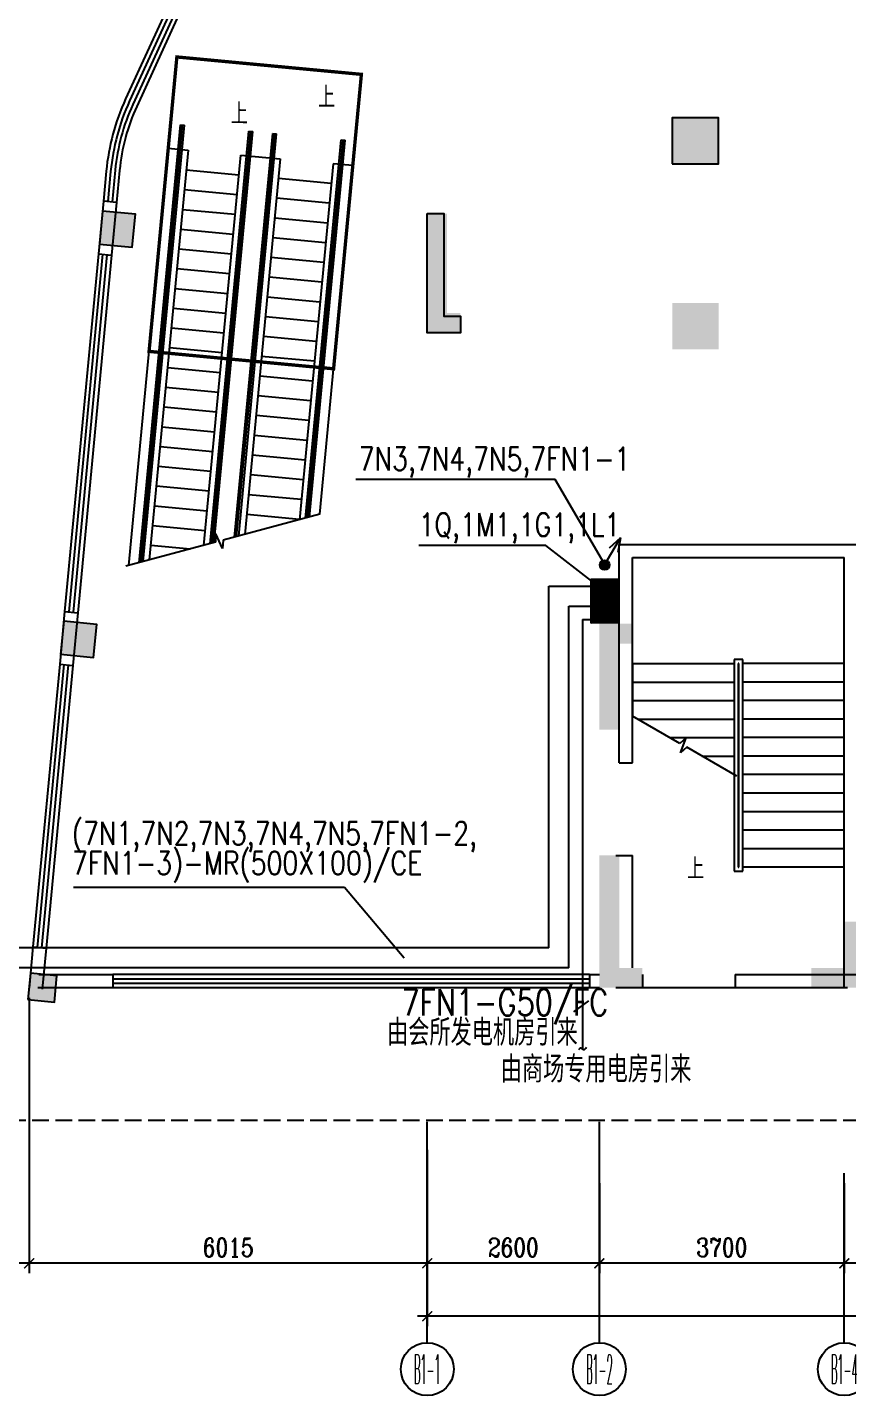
# Model space of a CAD drawing. Extents: x 2942 to 121742, y -69387 to 14613.
# Drawn here: x 16822 to 29213, y -21016 to -335 of the extents above; entities that cross this region are included whole.
import ezdxf
from ezdxf.enums import TextEntityAlignment as Align

# ---------------------------------------------------------------- set-up
doc = ezdxf.new("R2010")
doc.units = 0
doc.header["$LTSCALE"] = 1000
doc.header["$MEASUREMENT"] = 0
doc.linetypes.add('DASH', pattern=[0.35, 0.25, -0.1])
doc.layers.get('0').update_dxf_attribs({"linetype": 'CONTINUOUS'})
doc.layers.get('DEFPOINTS').update_dxf_attribs({"linetype": 'CONTINUOUS'})
for name, color, linetype in [('AXIS', 7, 'CONTINUOUS'), ('AXIS_TEXT', 7, 'CONTINUOUS'), ('DJ', 4, 'CONTINUOUS'), ('STAIR', 7, 'CONTINUOUS'), ('WALL', 7, 'CONTINUOUS'), ('WINDOW', 7, 'CONTINUOUS'), ('WIRE', 1, 'CONTINUOUS'), ('文字', 7, 'CONTINUOUS'), ('柱', 252, 'CONTINUOUS')]:
    doc.layers.add(name, color=color, linetype=linetype)
doc.styles.add('_HZTXT', font='txt.shx', dxfattribs={"width": 0.8, "bigfont": 'hztxt.shx'})
doc.styles.add('COMPLEX', font='COMPLEX.shx', dxfattribs={"width": 0.8})
doc.styles.add('DIM_FONT', font='romanc.shx', dxfattribs={"width": 0.8})
doc.styles.add('HZTXT', font='txt.shx', dxfattribs={"width": 0.5, "bigfont": 'hztxt.shx'})
doc.dimstyles.new('S100', dxfattribs={"dimtxt": 280, "dimasz": 150, "dimexe": 150, "dimexo": 150, "dimgap": 100, "dimtad": 1, "dimdec": 0, "dimzin": 0, "dimdsep": 46, "dimtxsty": 'DIM_FONT', "dimblk": '_DIMX', "dimblk1": 'ARCHTICK', "dimblk2": 'ARCHTICK', "dimsah": 1, "dimcen": 0.09, "dimdle": 150, "dimclrt": 7, "dimadec": 0, "dimazin": 0, "dimtfac": 1, "dimtdec": 0, "dimtix": 1, "dimtmove": 2, "dimatfit": 3, "dimldrblk": 'ARCHTICK', "dimfxl": 0, "dimtolj": 1, "dimtzin": 0, "dimarcsym": 0})

# ---------------------------------------------------------------- blocks, each defined once
blk = doc.blocks.new('_ARCHTICK')
at = {"color": 0, "linetype": 'ByBlock', "const_width": 0.15}
blk.add_lwpolyline([(-0.5, -0.5), (0.5, 0.5)], dxfattribs=at)
blk = doc.blocks.new('*D761')
at = {"color": 0, "linetype": 'ByBlock'}
for p, q in [((22863, -17805), (22863, -19966)), ((57963, -17805), (57963, -19966)), ((58113, -19816), (22713, -19816))]:
    blk.add_line(p, q, dxfattribs=at)
at = {"layer": 'DEFPOINTS', "color": 0, "linetype": 'ByBlock'}
for p in [(22863, -17655), (57963, -17655), (22863, -19816)]:
    blk.add_point(p, dxfattribs=at)
at = {"color": 0, "linetype": 'ByBlock', "xscale": 150, "yscale": 150, "zscale": 150, "rotation": 180}
blk.add_blockref('_ARCHTICK', (22863, -19816), dxfattribs=at)
at = {"color": 0, "linetype": 'ByBlock', "xscale": 150, "yscale": 150, "zscale": 150}
blk.add_blockref('_ARCHTICK', (57963, -19816), dxfattribs=at)
at = {"color": 7, "linetype": 'ByBlock', "insert": (40413, -19576), "char_height": 280, "attachment_point": 5, "style": 'DIM_FONT'}
blk.add_mtext('\\A1;35100', dxfattribs=at)
blk = doc.blocks.new('_DIMX')
blk.add_line((-150, 0), (150, 0))
at = {"const_width": 50}
blk.add_lwpolyline([(-70, -70), (70, 70)], dxfattribs=at)
blk = doc.blocks.new('*D762')
at = {"color": 0, "linetype": 'ByBlock'}
for p, q in [((29163, -17805), (29163, -19166)), ((34863, -17805), (34863, -19166)), ((35013, -19016), (29013, -19016))]:
    blk.add_line(p, q, dxfattribs=at)
at = {"layer": 'DEFPOINTS', "color": 0, "linetype": 'ByBlock'}
for p in [(29163, -17655), (34863, -17655), (29163, -19016)]:
    blk.add_point(p, dxfattribs=at)
at = {"color": 0, "linetype": 'ByBlock', "xscale": 150, "yscale": 150, "zscale": 150, "rotation": 180}
blk.add_blockref('_ARCHTICK', (29163, -19016), dxfattribs=at)
at = {"color": 0, "linetype": 'ByBlock', "xscale": 150, "yscale": 150, "zscale": 150}
blk.add_blockref('_ARCHTICK', (34863, -19016), dxfattribs=at)
at = {"color": 7, "linetype": 'ByBlock', "insert": (32013, -18776), "char_height": 280, "attachment_point": 5, "style": 'DIM_FONT'}
blk.add_mtext('\\A1;5700', dxfattribs=at)
blk = doc.blocks.new('*D764')
at = {"color": 0, "linetype": 'ByBlock'}
for p, q in [((22863, -17805), (22863, -19166)), ((25463, -17805), (25463, -19166)), ((25613, -19016), (22713, -19016))]:
    blk.add_line(p, q, dxfattribs=at)
at = {"layer": 'DEFPOINTS', "color": 0, "linetype": 'ByBlock'}
for p in [(22863, -17655), (25463, -17655), (22863, -19016)]:
    blk.add_point(p, dxfattribs=at)
at = {"color": 0, "linetype": 'ByBlock', "xscale": 150, "yscale": 150, "zscale": 150, "rotation": 180}
blk.add_blockref('_ARCHTICK', (22863, -19016), dxfattribs=at)
at = {"color": 0, "linetype": 'ByBlock', "xscale": 150, "yscale": 150, "zscale": 150}
blk.add_blockref('_ARCHTICK', (25463, -19016), dxfattribs=at)
at = {"color": 7, "linetype": 'ByBlock', "insert": (24163, -18776), "char_height": 280, "attachment_point": 5, "style": 'DIM_FONT'}
blk.add_mtext('\\A1;2600', dxfattribs=at)
blk = doc.blocks.new('*D765')
at = {"color": 0, "linetype": 'ByBlock'}
for p, q in [((25463, -17805), (25463, -19166)), ((29163, -17805), (29163, -19166)), ((29313, -19016), (25313, -19016))]:
    blk.add_line(p, q, dxfattribs=at)
at = {"layer": 'DEFPOINTS', "color": 0, "linetype": 'ByBlock'}
for p in [(25463, -17655), (29163, -17655), (25463, -19016)]:
    blk.add_point(p, dxfattribs=at)
at = {"color": 0, "linetype": 'ByBlock', "xscale": 150, "yscale": 150, "zscale": 150, "rotation": 180}
blk.add_blockref('_ARCHTICK', (25463, -19016), dxfattribs=at)
at = {"color": 0, "linetype": 'ByBlock', "xscale": 150, "yscale": 150, "zscale": 150}
blk.add_blockref('_ARCHTICK', (29163, -19016), dxfattribs=at)
at = {"color": 7, "linetype": 'ByBlock', "insert": (27313, -18776), "char_height": 280, "attachment_point": 5, "style": 'DIM_FONT'}
blk.add_mtext('\\A1;3700', dxfattribs=at)
blk = doc.blocks.new('_AXISO')
blk.add_circle((0, 0), 0.5)
at = {"layer": 'AXIS_TEXT', "style": 'COMPLEX', "width": 1.041667}
blk.add_attdef('A', text='', height=0.56, dxfattribs=at).set_placement((-0.25, -0.28), (0.25, -0.28), align=Align.FIT)
blk = doc.blocks.new('*D793')
at = {"color": 0, "linetype": 'ByBlock'}
for p, q in [((16848, -17299), (16848, -19166)), ((22863, -17299), (22863, -19166)), ((23013, -19016), (16698, -19016))]:
    blk.add_line(p, q, dxfattribs=at)
at = {"layer": 'DEFPOINTS', "color": 0, "linetype": 'ByBlock'}
for p in [(16848, -17149), (22863, -17149), (16848, -19016)]:
    blk.add_point(p, dxfattribs=at)
at = {"color": 0, "linetype": 'ByBlock', "xscale": 150, "yscale": 150, "zscale": 150, "rotation": 180}
blk.add_blockref('_ARCHTICK', (16848, -19016), dxfattribs=at)
at = {"color": 0, "linetype": 'ByBlock', "xscale": 150, "yscale": 150, "zscale": 150}
blk.add_blockref('_ARCHTICK', (22863, -19016), dxfattribs=at)
at = {"color": 7, "linetype": 'ByBlock', "insert": (19856, -18776), "char_height": 280, "attachment_point": 5, "style": 'DIM_FONT'}
blk.add_mtext('\\A1;6015', dxfattribs=at)
blk = doc.blocks.new('*D794')
at = {"color": 0, "linetype": 'ByBlock'}
for p, q in [((14036, -15000), (14036, -19166)), ((16848, -15005), (16848, -19166)), ((16998, -19016), (13886, -19016))]:
    blk.add_line(p, q, dxfattribs=at)
at = {"layer": 'DEFPOINTS', "color": 0, "linetype": 'ByBlock'}
for p in [(14036, -14850), (16848, -14855), (14036, -19016)]:
    blk.add_point(p, dxfattribs=at)
at = {"color": 0, "linetype": 'ByBlock', "xscale": 150, "yscale": 150, "zscale": 150, "rotation": 180}
blk.add_blockref('_ARCHTICK', (14036, -19016), dxfattribs=at)
at = {"color": 0, "linetype": 'ByBlock', "xscale": 150, "yscale": 150, "zscale": 150}
blk.add_blockref('_ARCHTICK', (16848, -19016), dxfattribs=at)
at = {"color": 7, "linetype": 'ByBlock', "insert": (15442, -18776), "char_height": 280, "attachment_point": 5, "style": 'DIM_FONT'}
blk.add_mtext('\\A1;2812', dxfattribs=at)
blk = doc.blocks.new('*X743')
at = {"color": 0}
for p, q in [((42.111, 32.993), (42.361, 33.243)), ((42.111, 32.995), (42.359, 33.243)), ((42.111, 32.997), (42.358, 33.243)), ((42.111, 32.998), (42.356, 33.243)), ((42.111, 33), (42.354, 33.243)), ((42.111, 33.002), (42.352, 33.243)), ((42.111, 33.004), (42.351, 33.243)), ((42.111, 33.006), (42.349, 33.243)), ((42.111, 33.007), (42.347, 33.243)), ((42.111, 33.009), (42.345, 33.243)), ((42.111, 33.011), (42.344, 33.243)), ((42.111, 33.013), (42.342, 33.243)), ((42.111, 33.014), (42.34, 33.243)), ((42.111, 33.016), (42.338, 33.243)), ((42.111, 33.018), (42.336, 33.243)), ((42.111, 33.02), (42.335, 33.243)), ((42.111, 33.021), (42.333, 33.243)), ((42.111, 33.023), (42.331, 33.243)), ((42.111, 33.025), (42.329, 33.243)), ((42.111, 33.027), (42.328, 33.243)), ((42.111, 33.028), (42.326, 33.243)), ((42.111, 33.03), (42.324, 33.243)), ((42.111, 33.032), (42.322, 33.243)), ((42.111, 33.034), (42.321, 33.243)), ((42.111, 33.036), (42.319, 33.243)), ((42.111, 33.037), (42.317, 33.243)), ((42.111, 33.039), (42.315, 33.243)), ((42.111, 33.041), (42.313, 33.243)), ((42.111, 33.043), (42.312, 33.243)), ((42.111, 33.044), (42.31, 33.243)), ((42.111, 33.046), (42.308, 33.243)), ((42.111, 33.048), (42.306, 33.243)), ((42.111, 33.05), (42.305, 33.243)), ((42.111, 33.051), (42.303, 33.243)), ((42.111, 33.053), (42.301, 33.243)), ((42.111, 33.055), (42.299, 33.243)), ((42.111, 33.057), (42.298, 33.243)), ((42.111, 33.059), (42.296, 33.243)), ((42.111, 33.06), (42.294, 33.243)), ((42.111, 33.062), (42.292, 33.243)), ((42.111, 33.064), (42.291, 33.243)), ((42.111, 33.066), (42.289, 33.243)), ((42.111, 33.067), (42.287, 33.243)), ((42.111, 33.069), (42.285, 33.243)), ((42.111, 33.071), (42.283, 33.243)), ((42.111, 33.073), (42.282, 33.243)), ((42.111, 33.074), (42.28, 33.243)), ((42.111, 33.076), (42.278, 33.243)), ((42.111, 33.078), (42.276, 33.243)), ((42.111, 33.08), (42.275, 33.243)), ((42.111, 33.082), (42.273, 33.243)), ((42.111, 33.083), (42.271, 33.243)), ((42.111, 33.085), (42.269, 33.243)), ((42.111, 33.087), (42.268, 33.243)), ((42.111, 33.089), (42.266, 33.243)), ((42.111, 33.09), (42.264, 33.243)), ((42.111, 33.092), (42.262, 33.243)), ((42.111, 33.094), (42.26, 33.243)), ((42.111, 33.096), (42.259, 33.243)), ((42.111, 33.097), (42.257, 33.243)), ((42.111, 33.099), (42.255, 33.243)), ((42.111, 33.101), (42.253, 33.243)), ((42.111, 33.103), (42.252, 33.243)), ((42.111, 33.104), (42.25, 33.243)), ((42.111, 33.106), (42.248, 33.243)), ((42.111, 33.108), (42.246, 33.243)), ((42.111, 33.11), (42.245, 33.243)), ((42.111, 33.112), (42.243, 33.243)), ((42.111, 33.113), (42.241, 33.243)), ((42.111, 33.115), (42.239, 33.243)), ((42.111, 33.117), (42.237, 33.243)), ((42.111, 33.119), (42.236, 33.243)), ((42.111, 33.12), (42.234, 33.243)), ((42.111, 33.122), (42.232, 33.243)), ((42.111, 33.124), (42.23, 33.243)), ((42.111, 33.126), (42.229, 33.243)), ((42.111, 33.127), (42.227, 33.243)), ((42.111, 33.129), (42.225, 33.243)), ((42.111, 33.131), (42.223, 33.243)), ((42.111, 33.133), (42.222, 33.243)), ((42.111, 33.135), (42.22, 33.243)), ((42.111, 33.136), (42.218, 33.243)), ((42.111, 33.138), (42.216, 33.243)), ((42.111, 33.14), (42.214, 33.243)), ((42.111, 33.142), (42.213, 33.243)), ((42.111, 33.143), (42.211, 33.243)), ((42.111, 33.145), (42.209, 33.243)), ((42.111, 33.147), (42.207, 33.243)), ((42.111, 33.149), (42.206, 33.243)), ((42.111, 33.15), (42.204, 33.243)), ((42.111, 33.152), (42.202, 33.243)), ((42.111, 33.154), (42.2, 33.243)), ((42.111, 33.156), (42.199, 33.243)), ((42.111, 33.158), (42.197, 33.243)), ((42.111, 33.159), (42.195, 33.243)), ((42.111, 33.161), (42.193, 33.243)), ((42.111, 33.163), (42.192, 33.243)), ((42.111, 33.165), (42.19, 33.243)), ((42.111, 33.166), (42.188, 33.243)), ((42.111, 33.168), (42.186, 33.243)), ((42.111, 33.17), (42.184, 33.243)), ((42.111, 33.172), (42.183, 33.243)), ((42.111, 33.173), (42.181, 33.243)), ((42.111, 33.175), (42.179, 33.243)), ((42.111, 33.177), (42.177, 33.243)), ((42.111, 33.179), (42.176, 33.243)), ((42.111, 33.181), (42.174, 33.243)), ((42.111, 33.182), (42.172, 33.243)), ((42.111, 33.184), (42.17, 33.243)), ((42.111, 33.186), (42.169, 33.243)), ((42.111, 33.188), (42.167, 33.243)), ((42.111, 33.189), (42.165, 33.243)), ((42.111, 33.191), (42.163, 33.243)), ((42.111, 33.193), (42.161, 33.243)), ((42.111, 33.195), (42.16, 33.243)), ((42.111, 33.196), (42.158, 33.243)), ((42.111, 33.198), (42.156, 33.243)), ((42.111, 33.2), (42.154, 33.243)), ((42.111, 33.202), (42.153, 33.243)), ((42.111, 33.203), (42.151, 33.243)), ((42.111, 33.205), (42.149, 33.243)), ((42.111, 33.207), (42.147, 33.243)), ((42.111, 33.209), (42.146, 33.243)), ((42.111, 33.211), (42.144, 33.243)), ((42.111, 33.212), (42.142, 33.243)), ((42.111, 33.214), (42.14, 33.243)), ((42.111, 33.216), (42.138, 33.243)), ((42.111, 33.218), (42.137, 33.243)), ((42.111, 33.219), (42.135, 33.243)), ((42.111, 33.221), (42.133, 33.243)), ((42.111, 33.223), (42.131, 33.243)), ((42.111, 33.225), (42.13, 33.243)), ((42.111, 33.226), (42.128, 33.243)), ((42.111, 33.228), (42.126, 33.243)), ((42.111, 33.23), (42.124, 33.243)), ((42.111, 33.232), (42.123, 33.243)), ((42.111, 33.234), (42.121, 33.243)), ((42.111, 33.235), (42.119, 33.243)), ((42.111, 33.237), (42.117, 33.243)), ((42.111, 33.239), (42.115, 33.243)), ((42.111, 33.241), (42.114, 33.243)), ((42.111, 33.242), (42.112, 33.243)), ((42.113, 32.993), (42.363, 33.243)), ((42.115, 32.993), (42.365, 33.243)), ((42.117, 32.993), (42.367, 33.243)), ((42.118, 32.993), (42.368, 33.243)), ((42.12, 32.993), (42.37, 33.243)), ((42.122, 32.993), (42.372, 33.243)), ((42.124, 32.993), (42.374, 33.243)), ((42.125, 32.993), (42.375, 33.243)), ((42.127, 32.993), (42.377, 33.243)), ((42.129, 32.993), (42.379, 33.243)), ((42.131, 32.993), (42.381, 33.243)), ((42.132, 32.993), (42.382, 33.243)), ((42.134, 32.993), (42.384, 33.243)), ((42.136, 32.993), (42.386, 33.243)), ((42.138, 32.993), (42.388, 33.243)), ((42.14, 32.993), (42.39, 33.243)), ((42.141, 32.993), (42.391, 33.243)), ((42.143, 32.993), (42.393, 33.243)), ((42.145, 32.993), (42.395, 33.243)), ((42.147, 32.993), (42.397, 33.243)), ((42.148, 32.993), (42.398, 33.243)), ((42.15, 32.993), (42.4, 33.243)), ((42.152, 32.993), (42.402, 33.243)), ((42.154, 32.993), (42.404, 33.243)), ((42.155, 32.993), (42.405, 33.243)), ((42.157, 32.993), (42.407, 33.243)), ((42.159, 32.993), (42.409, 33.243)), ((42.161, 32.993), (42.411, 33.243)), ((42.162, 32.993), (42.412, 33.243)), ((42.164, 32.993), (42.414, 33.243)), ((42.166, 32.993), (42.416, 33.243)), ((42.168, 32.993), (42.418, 33.243)), ((42.17, 32.993), (42.42, 33.243)), ((42.171, 32.993), (42.421, 33.243)), ((42.173, 32.993), (42.423, 33.243)), ((42.175, 32.993), (42.425, 33.243)), ((42.177, 32.993), (42.427, 33.243)), ((42.178, 32.993), (42.428, 33.243)), ((42.18, 32.993), (42.43, 33.243)), ((42.182, 32.993), (42.432, 33.243)), ((42.184, 32.993), (42.434, 33.243)), ((42.185, 32.993), (42.435, 33.243)), ((42.187, 32.993), (42.437, 33.243)), ((42.189, 32.993), (42.439, 33.243)), ((42.191, 32.993), (42.441, 33.243)), ((42.193, 32.993), (42.443, 33.243)), ((42.194, 32.993), (42.444, 33.243)), ((42.196, 32.993), (42.446, 33.243)), ((42.198, 32.993), (42.448, 33.243)), ((42.2, 32.993), (42.45, 33.243)), ((42.201, 32.993), (42.451, 33.243)), ((42.203, 32.993), (42.453, 33.243)), ((42.205, 32.993), (42.455, 33.243)), ((42.207, 32.993), (42.457, 33.243)), ((42.208, 32.993), (42.458, 33.243)), ((42.21, 32.993), (42.46, 33.243)), ((42.212, 32.993), (42.462, 33.243)), ((42.214, 32.993), (42.464, 33.243)), ((42.216, 32.993), (42.466, 33.243)), ((42.217, 32.993), (42.467, 33.243)), ((42.219, 32.993), (42.469, 33.243)), ((42.221, 32.993), (42.471, 33.243)), ((42.223, 32.993), (42.473, 33.243)), ((42.224, 32.993), (42.474, 33.243)), ((42.226, 32.993), (42.476, 33.243)), ((42.228, 32.993), (42.478, 33.243)), ((42.23, 32.993), (42.48, 33.243)), ((42.231, 32.993), (42.481, 33.243)), ((42.233, 32.993), (42.483, 33.243)), ((42.235, 32.993), (42.485, 33.243)), ((42.237, 32.993), (42.487, 33.243)), ((42.238, 32.993), (42.488, 33.243)), ((42.24, 32.993), (42.49, 33.243)), ((42.242, 32.993), (42.492, 33.243)), ((42.244, 32.993), (42.494, 33.243)), ((42.246, 32.993), (42.496, 33.243)), ((42.247, 32.993), (42.497, 33.243)), ((42.249, 32.993), (42.499, 33.243)), ((42.251, 32.993), (42.501, 33.243)), ((42.253, 32.993), (42.503, 33.243)), ((42.254, 32.993), (42.504, 33.243)), ((42.256, 32.993), (42.506, 33.243)), ((42.258, 32.993), (42.508, 33.243)), ((42.26, 32.993), (42.51, 33.243)), ((42.261, 32.993), (42.511, 33.243)), ((42.263, 32.993), (42.511, 33.241)), ((42.265, 32.993), (42.511, 33.239)), ((42.267, 32.993), (42.511, 33.238)), ((42.269, 32.993), (42.511, 33.236)), ((42.27, 32.993), (42.511, 33.234)), ((42.272, 32.993), (42.511, 33.232)), ((42.274, 32.993), (42.511, 33.23)), ((42.276, 32.993), (42.511, 33.229)), ((42.277, 32.993), (42.511, 33.227)), ((42.279, 32.993), (42.511, 33.225)), ((42.281, 32.993), (42.511, 33.223)), ((42.283, 32.993), (42.511, 33.222)), ((42.284, 32.993), (42.511, 33.22)), ((42.286, 32.993), (42.511, 33.218)), ((42.288, 32.993), (42.511, 33.216)), ((42.29, 32.993), (42.511, 33.215)), ((42.292, 32.993), (42.511, 33.213)), ((42.293, 32.993), (42.511, 33.211)), ((42.295, 32.993), (42.511, 33.209)), ((42.297, 32.993), (42.511, 33.208)), ((42.299, 32.993), (42.511, 33.206)), ((42.3, 32.993), (42.511, 33.204)), ((42.302, 32.993), (42.511, 33.202)), ((42.304, 32.993), (42.511, 33.2)), ((42.306, 32.993), (42.511, 33.199)), ((42.307, 32.993), (42.511, 33.197)), ((42.309, 32.993), (42.511, 33.195)), ((42.311, 32.993), (42.511, 33.193)), ((42.313, 32.993), (42.511, 33.192)), ((42.315, 32.993), (42.511, 33.19)), ((42.316, 32.993), (42.511, 33.188)), ((42.318, 32.993), (42.511, 33.186)), ((42.32, 32.993), (42.511, 33.185)), ((42.322, 32.993), (42.511, 33.183)), ((42.323, 32.993), (42.511, 33.181)), ((42.325, 32.993), (42.511, 33.179)), ((42.327, 32.993), (42.511, 33.177)), ((42.329, 32.993), (42.511, 33.176)), ((42.33, 32.993), (42.511, 33.174)), ((42.332, 32.993), (42.511, 33.172)), ((42.334, 32.993), (42.511, 33.17)), ((42.336, 32.993), (42.511, 33.169)), ((42.337, 32.993), (42.511, 33.167)), ((42.339, 32.993), (42.511, 33.165)), ((42.341, 32.993), (42.511, 33.163)), ((42.343, 32.993), (42.511, 33.162)), ((42.345, 32.993), (42.511, 33.16)), ((42.346, 32.993), (42.511, 33.158)), ((42.348, 32.993), (42.511, 33.156)), ((42.35, 32.993), (42.511, 33.154)), ((42.352, 32.993), (42.511, 33.153)), ((42.353, 32.993), (42.511, 33.151)), ((42.355, 32.993), (42.511, 33.149)), ((42.357, 32.993), (42.511, 33.147)), ((42.359, 32.993), (42.511, 33.146)), ((42.36, 32.993), (42.511, 33.144)), ((42.362, 32.993), (42.511, 33.142)), ((42.364, 32.993), (42.511, 33.14)), ((42.366, 32.993), (42.511, 33.139)), ((42.368, 32.993), (42.511, 33.137)), ((42.369, 32.993), (42.511, 33.135)), ((42.371, 32.993), (42.511, 33.133)), ((42.373, 32.993), (42.511, 33.131)), ((42.375, 32.993), (42.511, 33.13)), ((42.376, 32.993), (42.511, 33.128)), ((42.378, 32.993), (42.511, 33.126)), ((42.38, 32.993), (42.511, 33.124)), ((42.382, 32.993), (42.511, 33.123)), ((42.383, 32.993), (42.511, 33.121)), ((42.385, 32.993), (42.511, 33.119)), ((42.387, 32.993), (42.511, 33.117)), ((42.389, 32.993), (42.511, 33.116)), ((42.391, 32.993), (42.511, 33.114)), ((42.392, 32.993), (42.511, 33.112)), ((42.394, 32.993), (42.511, 33.11)), ((42.396, 32.993), (42.511, 33.109)), ((42.398, 32.993), (42.511, 33.107)), ((42.399, 32.993), (42.511, 33.105)), ((42.401, 32.993), (42.511, 33.103)), ((42.403, 32.993), (42.511, 33.101)), ((42.405, 32.993), (42.511, 33.1)), ((42.406, 32.993), (42.511, 33.098)), ((42.408, 32.993), (42.511, 33.096)), ((42.41, 32.993), (42.511, 33.094)), ((42.412, 32.993), (42.511, 33.093)), ((42.414, 32.993), (42.511, 33.091)), ((42.415, 32.993), (42.511, 33.089)), ((42.417, 32.993), (42.511, 33.087)), ((42.419, 32.993), (42.511, 33.086)), ((42.421, 32.993), (42.511, 33.084)), ((42.422, 32.993), (42.511, 33.082)), ((42.424, 32.993), (42.511, 33.08)), ((42.426, 32.993), (42.511, 33.078)), ((42.428, 32.993), (42.511, 33.077)), ((42.429, 32.993), (42.511, 33.075)), ((42.431, 32.993), (42.511, 33.073)), ((42.433, 32.993), (42.511, 33.071)), ((42.435, 32.993), (42.511, 33.07)), ((42.436, 32.993), (42.511, 33.068)), ((42.438, 32.993), (42.511, 33.066)), ((42.44, 32.993), (42.511, 33.064)), ((42.442, 32.993), (42.511, 33.063)), ((42.444, 32.993), (42.511, 33.061)), ((42.445, 32.993), (42.511, 33.059)), ((42.447, 32.993), (42.511, 33.057)), ((42.449, 32.993), (42.511, 33.055)), ((42.451, 32.993), (42.511, 33.054)), ((42.452, 32.993), (42.511, 33.052)), ((42.454, 32.993), (42.511, 33.05)), ((42.456, 32.993), (42.511, 33.048)), ((42.458, 32.993), (42.511, 33.047)), ((42.459, 32.993), (42.511, 33.045)), ((42.461, 32.993), (42.511, 33.043)), ((42.463, 32.993), (42.511, 33.041)), ((42.465, 32.993), (42.511, 33.04)), ((42.467, 32.993), (42.511, 33.038)), ((42.468, 32.993), (42.511, 33.036)), ((42.47, 32.993), (42.511, 33.034)), ((42.472, 32.993), (42.511, 33.033)), ((42.474, 32.993), (42.511, 33.031)), ((42.475, 32.993), (42.511, 33.029)), ((42.477, 32.993), (42.511, 33.027)), ((42.479, 32.993), (42.511, 33.025)), ((42.481, 32.993), (42.511, 33.024)), ((42.482, 32.993), (42.511, 33.022)), ((42.484, 32.993), (42.511, 33.02)), ((42.486, 32.993), (42.511, 33.018)), ((42.488, 32.993), (42.511, 33.017)), ((42.49, 32.993), (42.511, 33.015)), ((42.491, 32.993), (42.511, 33.013)), ((42.493, 32.993), (42.511, 33.011)), ((42.495, 32.993), (42.511, 33.01)), ((42.497, 32.993), (42.511, 33.008)), ((42.498, 32.993), (42.511, 33.006)), ((42.5, 32.993), (42.511, 33.004)), ((42.502, 32.993), (42.511, 33.002)), ((42.504, 32.993), (42.511, 33.001)), ((42.505, 32.993), (42.511, 32.999)), ((42.507, 32.993), (42.511, 32.997)), ((42.509, 32.993), (42.511, 32.995))]:
    blk.add_line(p, q, dxfattribs=at)
blk = doc.blocks.new('A8')
at = {"layer": 'DJ'}
for p, q in [((390, -308), (1326, -308)), ((390, -308), (390, -893)), ((1326, -308), (1326, -893)), ((390, -893), (1326, -893))]:
    blk.add_line(p, q, dxfattribs=at)
blk.add_solid([(390, -893), (390, -308), (1326, -893), (1326, -308)], dxfattribs=at)
at = {"layer": 'DJ', "xscale": 2340, "yscale": 2340, "zscale": 2340}
blk.add_blockref('*X743', (-98150, -78097), dxfattribs=at)
blk = doc.blocks.new('A$C62A008FA')
at = {"layer": 'DJ'}
blk.add_blockref('A8', (-390, 893), dxfattribs=at)

msp = doc.modelspace()

# ---------------------------------------------------------------- hatches: boundary and pattern name
at = {"layer": '柱'}
h = msp.add_hatch(color=252, dxfattribs=at)
h.paths.add_polyline_path([(38863.3, -1150.1), (39163.3, -1150.1), (39163.3, -2150.1), (37863.3, -2150.1), (37863.3, -1850.1), (38863.3, -1850.1)])
h.paths.add_polyline_path([(23363.3, 4449.9), (22863.3, 4449.9), (22863.3, 1449.9), (23163.3, 1449.9), (23163.3, 4149.9), (23363.3, 4149.9)])
h.paths.add_polyline_path([(22863.3, -3150.1), (23163.3, -3150.1), (23163.3, -4650.1), (23363.3, -4650.1), (23363.3, -4950.1), (22863.3, -4950.1)])
h.paths.add_polyline_path([(29463.3, -8150.1), (29963.3, -8150.1), (29963.3, -10140.1), (29663.3, -10140.1), (29663.3, -8450.1), (29463.3, -8450.1)])
h.paths.add_polyline_path([(25463.3, -12850.1), (25763.3, -12850.1), (25763.3, -14550.1), (26113.3, -14550.1), (26113.3, -14850.1), (25463.3, -14850.1)])
h.paths.add_polyline_path([(25963.3, -9350.1), (25463.3, -9350.1), (25463.3, -10950.1), (25763.3, -10950.1), (25763.3, -9650.1), (25963.3, -9650.1)])
h.paths.add_polyline_path([(28663.3, -14550.1), (28663.3, -14850.1), (30063.3, -14850.1), (30063.3, -14550.1), (29463.3, -14550.1), (29463.3, -13850.1), (29163.3, -13850.1), (29163.3, -14550.1)])
h.paths.add_polyline_path([(34563.3, -13750.1), (34863.3, -13750.1), (34863.3, -15350.1), (34563.3, -15350.1)])
h.paths.add_polyline_path([(26563.3, -2400.1), (27263.3, -2400.1), (27263.3, -1700.1), (26563.3, -1700.1)])
h.paths.add_polyline_path([(26563.3, -5200.1), (27263.3, -5200.1), (27263.3, -4500.1), (26563.3, -4500.1)])
h.paths.add_polyline_path([(26263.3, 4449.9), (27063.3, 4449.9), (27063.3, 3149.9), (27063.3, 2949.9), (26763.3, 2949.9), (26763.3, 4149.9), (26263.3, 4149.9)])
h.paths.add_polyline_path([(34863.3, -8150.1), (34863.3, -8450.1), (32863.3, -8450.1), (32863.3, -8150.1)])
h.paths.add_polyline_path([(32363.3, -5200.1), (33063.3, -5200.1), (33063.3, -4500.1), (32363.3, -4500.1)])
h.paths.add_polyline_path([(32363.3, -2400.1), (33063.3, -2400.1), (33063.3, -1700.1), (32363.3, -1700.1)])
h.paths.add_polyline_path([(37963.3, -6550.1), (37963.3, -6250.1), (37163.3, -6250.1), (37163.3, -8850.1), (38063.3, -8850.1), (38063.3, -8550.1), (37463.3, -8550.1), (37463.3, -6550.1)])
h.paths.add_polyline_path([(37463.3, -6550.1), (37463.3, -8550.1)], flags=16)
h.paths.add_polyline_path([(32663.3, 1849.9), (32963.3, 1849.9), (32963.3, 4449.9), (32663.3, 4449.9)])
h.paths.add_polyline_path([(54563.3, 4449.9), (53763.3, 4449.9), (53763.3, 3149.9), (53763.3, 2949.9), (54063.3, 2949.9), (54063.3, 4149.9), (54563.3, 4149.9)])
h.paths.add_polyline_path([(54263.3, -2400.1), (53563.3, -2400.1), (53563.3, -1700.1), (54263.3, -1700.1)])
h.paths.add_polyline_path([(54263.3, -5200.1), (53563.3, -5200.1), (53563.3, -4500.1), (54263.3, -4500.1)])
h.paths.add_polyline_path([(51363.3, -8150.1), (50863.3, -8150.1), (50863.3, -10140.1), (51163.3, -10140.1), (51163.3, -8450.1), (51363.3, -8450.1)])
h.paths.add_polyline_path([(46263.3, -13750.1), (45963.3, -13750.1), (45963.3, -15350.1), (46263.3, -15350.1)])
h.paths.add_polyline_path([(41963.3, -13350.1), (41663.3, -13350.1), (41663.3, -15350.1), (41963.3, -15350.1)])
h.paths.add_polyline_path([(38863.3, -13350.1), (39163.3, -13350.1), (39163.3, -15350.1), (38863.3, -15350.1)])
h.paths.add_polyline_path([(52163.3, -14550.1), (52163.3, -14850.1), (50763.3, -14850.1), (50763.3, -14550.1), (51363.3, -14550.1), (51363.3, -13850.1), (51663.3, -13850.1), (51663.3, -14550.1)])
h.paths.add_polyline_path([(45963.3, -8150.1), (45963.3, -8450.1), (47963.3, -8450.1), (47963.3, -8150.1)])
h.paths.add_polyline_path([(41963.3, -1150.1), (41663.3, -1150.1), (41663.3, -2150.1), (42963.3, -2150.1), (42963.3, -1850.1), (41963.3, -1850.1)])
h.paths.add_polyline_path([(39063.3, -6550.1), (39063.3, -6250.1), (39863.3, -6250.1), (39863.3, -8850.1), (38963.3, -8850.1), (38963.3, -8550.1), (39563.3, -8550.1), (39563.3, -6550.1)])
h.paths.add_polyline_path([(41763.3, -6550.1), (41763.3, -6250.1), (40963.3, -6250.1), (40963.3, -8850.1), (41863.3, -8850.1), (41863.3, -8550.1), (41263.3, -8550.1), (41263.3, -6550.1)])
h.paths.add_polyline_path([(43363.3, -6550.1), (43363.3, -8550.1)], flags=16)
h.paths.add_polyline_path([(42863.3, -6550.1), (42863.3, -6250.1), (43663.3, -6250.1), (43663.3, -8850.1), (42763.3, -8850.1), (42763.3, -8550.1), (43363.3, -8550.1), (43363.3, -6550.1)])
h.paths.add_polyline_path([(38863.3, 2449.9), (39163.3, 2449.9), (39163.3, 4449.9), (38863.3, 4449.9)])
h.paths.add_polyline_path([(41963.3, 2449.9), (41663.3, 2449.9), (41663.3, 4449.9), (41963.3, 4449.9)])
h.paths.add_polyline_path([(48463.3, -5200.1), (47763.3, -5200.1), (47763.3, -4500.1), (48463.3, -4500.1)])
h.paths.add_polyline_path([(48463.3, -2400.1), (47763.3, -2400.1), (47763.3, -1700.1), (48463.3, -1700.1)])
h.paths.add_polyline_path([(48163.3, 1849.9), (47863.3, 1849.9), (47863.3, 4449.9), (48163.3, 4449.9)])
h.paths.add_polyline_path([(55363.3, -12850.1), (55063.3, -12850.1), (55063.3, -14550.1), (54713.3, -14550.1), (54713.3, -14850.1), (55363.3, -14850.1)])
h.paths.add_polyline_path([(54863.3, -9350.1), (55363.3, -9350.1), (55363.3, -10950.1), (55063.3, -10950.1), (55063.3, -9650.1), (54863.3, -9650.1)])
h.paths.add_polyline_path([(57463.3, 4449.9), (57963.3, 4449.9), (57963.3, 1449.9), (57663.3, 1449.9), (57663.3, 4149.9), (57463.3, 4149.9)])
h.paths.add_polyline_path([(57963.3, -3150.1), (57663.3, -3150.1), (57663.3, -4650.1), (57463.3, -4650.1), (57463.3, -4950.1), (57963.3, -4950.1)])
edge = h.paths.add_edge_path()
edge.add_line((20397.6, 4449.9), (58994.1, 4449.9))
edge = h.paths.add_edge_path()
edge.add_line((57963.3, -17655), (57963.3, 8640.9))
h = msp.add_hatch(color=252, dxfattribs=at)
h.paths.add_polyline_path([(17909.5, -3610.3), (18407.3, -3657.3), (18454.2, -3159.5), (17956.5, -3112.5)])
h.paths.add_polyline_path([(17324, -9810.3), (17821.8, -9857.3), (17868.8, -9359.5), (17371, -9312.5)])
h.paths.add_polyline_path([(16831.3, -15030.8), (17229.5, -15068.3), (17267.1, -14670.1), (16868.8, -14632.5)])

# ---------------------------------------------------------------- linework, layer by layer
for p, q in [((17895.4, -3759.2), (17385.1, -9163.2)), ((17451.4, -9169.5), (17961.8, -3765.5)), ((17517.8, -9175.7), (18028.1, -3771.8)), ((18094.5, -3778), (17584.2, -9182)), ((17309.9, -9959.7), (16906.2, -14234.3)), ((16972.6, -14240.5), (17376.2, -9965.9)), ((17038.9, -14246.8), (17442.6, -9972.2)), ((17509, -9978.5), (17105.3, -14253.1)), ((25313.3, -14650.1), (18113.3, -14650.1)), ((18113.3, -14716.8), (25313.3, -14716.8)), ((18113.3, -14783.5), (25313.3, -14783.5)), ((25313.3, -14850.1), (18113.3, -14850.1))]:
    msp.add_line(p, q)
at = {"layer": 'AXIS'}
for p, q in [((22863.3, -20215.7), (22863.3, -16879.4)), ((25463.3, -20215.7), (25463.3, -16879.4)), ((29163.3, -20215.7), (29163.3, -17655))]:
    msp.add_line(p, q, dxfattribs=at)
at = {"layer": 'DJ'}
for p, q in [((24797.3, -7170), (21783.1, -7170)), ((25532.2, -8427.1), (24797.3, -7170)), ((25569.9, -8406.8), (25781.2, -8049.7)), ((25781.2, -8049.7), (25609, -8208.6)), ((25781.2, -8049.7), (25741.5, -8274.8)), ((24652.5, -8164.6), (22736.9, -8164.6)), ((25396, -8742.3), (24652.5, -8164.6)), ((24701.6, -14248.1), (24701.6, -8781.9)), ((24701.6, -8781.9), (25388.3, -8781.9)), ((25001.6, -14548.1), (25001.6, -9081.9)), ((25001.6, -9081.9), (25429, -9081.9)), ((21612.6, -13337.8), (17519.9, -13337.8)), ((22514.2, -14403.6), (21612.6, -13337.8)), ((24701.6, -14248.1), (15875.5, -14248.1)), ((25001.6, -14548.1), (16175.5, -14548.1)), ((25079.2, -15215.6), (25301.8, -15047.8))]:
    msp.add_line(p, q, dxfattribs=at)
at = {"layer": 'DJ', "const_width": 74.6}
msp.add_lwpolyline([(25502.6, -8458.6, 1), (25577.2, -8458.6, 1)], format="xyb", close=True, dxfattribs=at)
at = {"layer": 'DJ'}
msp.add_circle((25542.3, -8461.1), 74.6, dxfattribs=at)
at = {"layer": 'STAIR', "linetype": 'DASH'}
for p, q in [((19080.3, -782.5), (21867.9, -1045.5)), ((18660.4, -5232.7), (21448, -5495.7))]:
    msp.add_line(p, q, dxfattribs=at)
at = {"layer": 'STAIR'}
for p, q in [((18355.2, -8467.8), (19072.3, -867.1)), ((21240.6, -7694.6), (21859.9, -1130.1)), ((18509.8, -8426.3), (19134.3, -1807.1)), ((18540.7, -8418.1), (19164.2, -1809.9)), ((18571.6, -8409.8), (19194, -1812.7)), ((19134.3, -1807.1), (19194, -1812.7)), ((19581.5, -8139.2), (20169.7, -1904.8)), ((19612.4, -8130.9), (20199.6, -1907.6)), ((19643.3, -8122.6), (20229.4, -1910.4)), ((19952.4, -8039.8), (20528.1, -1938.6)), ((19983.4, -8031.5), (20558, -1941.4)), ((20014.3, -8023.2), (20587.8, -1944.2)), ((20169.7, -1904.8), (20229.4, -1910.4)), ((20528.1, -1938.6), (20587.8, -1944.2)), ((21024.2, -7752.6), (21563.5, -2036.3)), ((21055.1, -7744.3), (21593.4, -2039.1)), ((21086, -7736), (21623.2, -2041.9)), ((21563.5, -2036.3), (21623.2, -2041.9)), ((19248.9, -2189.5), (18664.3, -8384.9)), ((18950.2, -2161.4), (19248.9, -2189.5)), ((19488.7, -8164), (20045.3, -2264.7)), ((20045.3, -2264.7), (20642.7, -2321)), ((20642.7, -2321), (20107, -7998.4)), ((21439.1, -2396.2), (20931.4, -7777.5)), ((21737.8, -2424.4), (21439.1, -2396.2)), ((19220.7, -2488.2), (20017.2, -2563.4)), ((21411, -2694.9), (20614.5, -2619.7)), ((19192.5, -2786.9), (19989, -2862)), ((19164.3, -3085.6), (19960.8, -3160.7)), ((21382.8, -2993.5), (20586.3, -2918.4)), ((21354.6, -3292.2), (20558.1, -3217.1)), ((19136.2, -3384.2), (19932.6, -3459.4)), ((19108, -3682.9), (19904.4, -3758.1)), ((21326.4, -3590.9), (20530, -3515.7)), ((21298.2, -3889.6), (20501.8, -3814.4)), ((19079.8, -3981.6), (19876.3, -4056.7)), ((21270.1, -4188.2), (20473.6, -4113.1)), ((19051.6, -4280.3), (19848.1, -4355.4)), ((21241.9, -4486.9), (20445.4, -4411.8)), ((19023.4, -4578.9), (19819.9, -4654.1)), ((21213.7, -4785.6), (20417.2, -4710.4)), ((18995.3, -4877.6), (19791.7, -4952.7)), ((21185.5, -5084.3), (20389.1, -5009.1)), ((18967.1, -5176.3), (19763.5, -5251.4)), ((21157.3, -5382.9), (20360.9, -5307.8)), ((18938.9, -5474.9), (19735.4, -5550.1)), ((18910.7, -5773.6), (19707.2, -5848.8)), ((21129.2, -5681.6), (20332.7, -5606.5)), ((21101, -5980.3), (20304.5, -5905.1)), ((18882.5, -6072.3), (19679, -6147.4)), ((21072.8, -6278.9), (20276.3, -6203.8)), ((18854.3, -6371), (19650.8, -6446.1)), ((21044.6, -6577.6), (20248.2, -6502.5)), ((18826.2, -6669.6), (19622.6, -6744.8)), ((21016.4, -6876.3), (20220, -6801.1)), ((18798, -6968.3), (19594.5, -7043.5)), ((20988.3, -7175), (20191.8, -7099.8)), ((18769.8, -7267), (19566.3, -7342.1)), ((20960.1, -7473.6), (20163.6, -7398.5)), ((18741.6, -7565.7), (19538.1, -7640.8)), ((21240.6, -7694.6), (19778.5, -8086.4)), ((20931.9, -7772.3), (20135.4, -7697.2)), ((18713.4, -7864.3), (19509.9, -7939.5)), ((19670.2, -7991.2), (19662.6, -8117.4)), ((19771, -8212.6), (19670.2, -7991.2)), ((19662.6, -8117.4), (18306.9, -8480.7)), ((18685.3, -8163), (19282.3, -8219.3)), ((19778.5, -8086.4), (19771, -8212.6)), ((27628.3, -9890.1), (27498.3, -9890.1)), ((27498.3, -9890.1), (27498.3, -11630.1)), ((27628.3, -13090.1), (27628.3, -9890.1)), ((25963.3, -9950.1), (27498.3, -9950.1)), ((25963.3, -9950.1), (25963.3, -10743.9)), ((27568.3, -9950.1), (27558.3, -9950.1)), ((27558.3, -9950.1), (27558.3, -13030.1)), ((27568.3, -13030.1), (27568.3, -9950.1)), ((29163.3, -9950.1), (27628.3, -9950.1)), ((29163.3, -13030.1), (29163.3, -9950.1)), ((25963.3, -10230.1), (27498.3, -10230.1)), ((29163.3, -10230.1), (27628.3, -10230.1)), ((25963.3, -10510.1), (27498.3, -10510.1)), ((29163.3, -10510.1), (27628.3, -10510.1)), ((26678.9, -11157), (25963.3, -10743.9)), ((26043.4, -10790.1), (27498.3, -10790.1)), ((29163.3, -10790.1), (27628.3, -10790.1)), ((26528.4, -11070.1), (27498.3, -11070.1)), ((26773.5, -11073.1), (26678.9, -11157)), ((26688.2, -11300.9), (26773.5, -11073.1)), ((29163.3, -11070.1), (27628.3, -11070.1)), ((26782.8, -11217), (26688.2, -11300.9)), ((27541.6, -11655.1), (26782.8, -11217)), ((27013.4, -11350.1), (27498.3, -11350.1)), ((29163.3, -11350.1), (27628.3, -11350.1)), ((27498.3, -11630.1), (27498.3, -13090.1)), ((29163.3, -11630.1), (27628.3, -11630.1)), ((29163.3, -11910.1), (27628.3, -11910.1)), ((29163.3, -12190.1), (27628.3, -12190.1)), ((29163.3, -12470.1), (27628.3, -12470.1)), ((29163.3, -12750.1), (27628.3, -12750.1)), ((27498.3, -13090.1), (27628.3, -13090.1)), ((27558.3, -13030.1), (27568.3, -13030.1)), ((29163.3, -13030.1), (27628.3, -13030.1)), ((27513.3, -14850.1), (26113.3, -14850.1))]:
    msp.add_line(p, q, dxfattribs=at)
at = {"layer": 'STAIR', "linetype": 'DASH', "const_width": 50}
msp.add_lwpolyline([(21867.9, -1045.5), (19080.3, -782.5), (18660.4, -5232.7), (21448, -5495.7)], close=True, dxfattribs=at)
at = {"layer": 'WALL'}
for p, q in [((17970.6, -2963.2), (17895.4, -3759.2)), ((18169.7, -2982), (17970.6, -2963.2)), ((18169.7, -2982), (18094.5, -3778)), ((17956.5, -3112.5), (17895.4, -3759.2)), ((18154.7, -3140), (18094.5, -3778)), ((17895.4, -3759.2), (18094.5, -3778)), ((25763.3, -8150.1), (36363.3, -8150.1)), ((25763.3, -11450.1), (25763.3, -8150.1)), ((25963.3, -8350.1), (29163.3, -8350.1)), ((25963.3, -11450.1), (25963.3, -8350.1)), ((29163.3, -14850.1), (29163.3, -8350.1)), ((29163.3, -14850.1), (29163.3, -8350.1)), ((17385.1, -9163.2), (17309.9, -9959.7)), ((17385.1, -9163.2), (17584.2, -9182)), ((17584.2, -9182), (17509, -9978.5)), ((17309.9, -9959.7), (17509, -9978.5)), ((25763.3, -11450.1), (25963.3, -11450.1)), ((25713.3, -12850.1), (25963.3, -12850.1)), ((25963.3, -14550.1), (25963.3, -12850.1)), ((16906.2, -14234.3), (16847.6, -14854.6)), ((16906.2, -14234.3), (17105.3, -14253.1)), ((17105.3, -14253.1), (17046.7, -14873.4)), ((16997.5, -14650.1), (18113.3, -14650.1)), ((18113.3, -14650.1), (18113.3, -14850.1)), ((25313.3, -14650.1), (25463.3, -14650.1)), ((25313.3, -14650.1), (25313.3, -14850.1)), ((26113.3, -14650.1), (26113.3, -14850.1)), ((27513.3, -14650.1), (28713.3, -14650.1)), ((27513.3, -14650.1), (27513.3, -14850.1)), ((28713.3, -14650.1), (30063.3, -14650.1)), ((28713.3, -14650.1), (30063.3, -14650.1)), ((18113.3, -14850.1), (16978.6, -14850.1)), ((25463.3, -14850.1), (25313.3, -14850.1)), ((25713.3, -14850.1), (25713.3, -14850.1)), ((26113.3, -14850.1), (25713.3, -14850.1)), ((25963.3, -14850.1), (25963.3, -14850.1)), ((29213.3, -14850.1), (27513.3, -14850.1))]:
    msp.add_line(p, q, dxfattribs=at)
at = {"layer": 'WALL', "linetype": 'DASH'}
msp.add_line((13746.3, -16850.1), (31724.5, -16850.1), dxfattribs=at)
at = {"layer": 'WINDOW'}
for p, q in [((20464.4, 3284.1), (18305.8, -1417.7)), ((20525, 3284.5), (18366.4, -1447)), ((20585.6, 3256.7), (18414.9, -1501)), ((20646.1, 3228.9), (18475.5, -1528.8)), ((18013.5, -2508), (17970.6, -2963.2)), ((18079.9, -2514.3), (18036.9, -2969.5)), ((18149, -2491.8), (18103.3, -2975.7)), ((18215.4, -2498.1), (18169.7, -2982))]:
    msp.add_line(p, q, dxfattribs=at)
for centre, radius, start, end in [((21376.9, -2825.2), 3378.3, 155.37807, 174.61249), ((21368.6, -2824.9), 3303.3, 155.34713, 174.60531), ((21202.1, -2780.2), 3066.7, 155.34713, 174.60531), ((21202.1, -2780.2), 3000, 155.34713, 174.60531)]:
    msp.add_arc(centre, radius, start, end, dxfattribs=at)
at = {"layer": 'WIRE'}
for q in [(25207.8, -15774.1), (25416.7, -9282.6)]:
    msp.add_line((25207.8, -9282.6), q, dxfattribs=at)
msp.add_spline([(25153.5, -15783.9), (25183.6, -15761.4), (25224.9, -15783.9), (25270, -15750.1)], degree=3, dxfattribs=at)
at = {"layer": '柱'}
for points in [[(26563.3, -2400.1), (27263.3, -2400.1), (27263.3, -1700.1), (26563.3, -1700.1)], [(17909.5, -3610.3), (18407.3, -3657.3), (18454.2, -3159.5), (17956.5, -3112.5)], [(17324, -9810.3), (17821.8, -9857.3), (17868.8, -9359.5), (17371, -9312.5)], [(16831.3, -15030.8), (17229.5, -15068.3), (17267.1, -14670.1), (16868.8, -14632.5)]]:
    msp.add_lwpolyline(points, close=True, dxfattribs=at)
at = {"layer": '柱', "flags": 128}
msp.add_lwpolyline([(22863.3, -3150.1), (23113.3, -3150.1), (23113.3, -4700.1), (23363.3, -4700.1), (23363.3, -4950.1), (22863.3, -4950.1), (22863.3, -3150.1)], dxfattribs=at)

# ---------------------------------------------------------------- block references
at = {"layer": 'AXIS'}
ref = msp.add_blockref('_AXISO', (22863.3, -20615.7), dxfattribs=dict(at, xscale=799.9992, yscale=799.9992, zscale=799.9992))
ref.add_attrib('A', 'B1-1', dxfattribs={"layer": 'AXIS_TEXT', "height": 448, "style": 'COMPLEX', "width": 0.260417}).set_placement((22663.3, -20839.7), (23063.3, -20839.7), align=Align.FIT)
ref = msp.add_blockref('_AXISO', (25463.3, -20615.7), dxfattribs=dict(at, xscale=799.9992, yscale=799.9992, zscale=799.9992))
ref.add_attrib('A', 'B1-2', dxfattribs={"layer": 'AXIS_TEXT', "height": 448, "style": 'COMPLEX', "width": 0.243506}).set_placement((25263.3, -20839.7), (25663.3, -20839.7), align=Align.FIT)
ref = msp.add_blockref('_AXISO', (29163.3, -20615.7), dxfattribs=dict(at, xscale=799.9992, yscale=799.9992, zscale=799.9992))
ref.add_attrib('A', 'B1-4', dxfattribs={"layer": 'AXIS_TEXT', "height": 448, "style": 'COMPLEX', "width": 0.237342}).set_placement((28963.3, -20839.7), (29363.3, -20839.7), align=Align.FIT)
at = {"layer": 'WIRE', "xscale": 0.7, "yscale": 0.7, "zscale": 0.7, "rotation": 270}
msp.add_blockref('A$C62A008FA', (25333.7, -8681.9), dxfattribs=at)

# ---------------------------------------------------------------- texts
at = {"layer": 'DJ', "width": 0.8}
for s, height, style, p in [('7N3,7N4,7N5,7FN1-1', 350, '_HZTXT', (21828.2, -7030.5)), ('1Q,1M1,1G1,1L1', 350, '_HZTXT', (22732.9, -8026.1)), ('(7N1,7N2,7N3,7N4,7N5,7FN1-2,', 350, '_HZTXT', (17495.8, -12690.6)), ('7FN1-3)-MR(500X100)/CE', 350, '_HZTXT', (17495.8, -13141.6)), ('7FN1-G50/FC', 400, 'HZTXT', (22471.2, -15271.3)), ('由会所发电机房引来', 400, 'HZTXT', (22255.4, -15727.3)), ('由商场专用电房引来', 400, 'HZTXT', (23972.6, -16283.4))]:
    msp.add_text(s, height=height, dxfattribs=dict(at, style=style)).set_placement(p)
at = {"layer": '文字', "style": 'HZTXT', "width": 0.8}
for p in [(21212.8, -1550.2), (19896.2, -1800.5)]:
    msp.add_text('上', height=321.4, rotation=359.61, dxfattribs=at).set_placement(p)
msp.add_text('上', height=321.4, dxfattribs=at).set_placement((26789.9, -13211.8))

# ---------------------------------------------------------------- dimensions: what is measured, and where the dimension line sits
at = {"layer": 'AXIS'}
for base, p1, p2, picture, middle in [((14035.6, -19015.7), (16847.6, -14854.6), (14035.6, -14850.1), '*D794', (15441.6, -18775.7)), ((16848, -19015.7), (22863.3, -17148.7), (16848, -17148.7), '*D793', (19855.7, -18775.7)), ((22863.3, -19015.7), (25463.3, -17655), (22863.3, -17655), '*D764', (24163.3, -18775.7)), ((25463.3, -19015.7), (29163.3, -17655), (25463.3, -17655), '*D765', (27313.3, -18775.7)), ((29163.3, -19015.7), (34863.3, -17655), (29163.3, -17655), '*D762', (32013.3, -18775.7))]:
    dim = msp.add_linear_dim(base=base, p1=p1, p2=p2, dimstyle='S100', dxfattribs=at)
    dim.commit()
    dim.dimension.update_dxf_attribs({"geometry": picture, "text_midpoint": middle})
dim = msp.add_aligned_dim(p1=(57963.3, -17655), p2=(22863.3, -17655), distance=2160.7, dimstyle='S100', dxfattribs=at)
dim.commit()
dim.dimension.update_dxf_attribs({"geometry": '*D761', "text_midpoint": (40413.3, -19575.7)})

doc.saveas('drawing.dxf')
